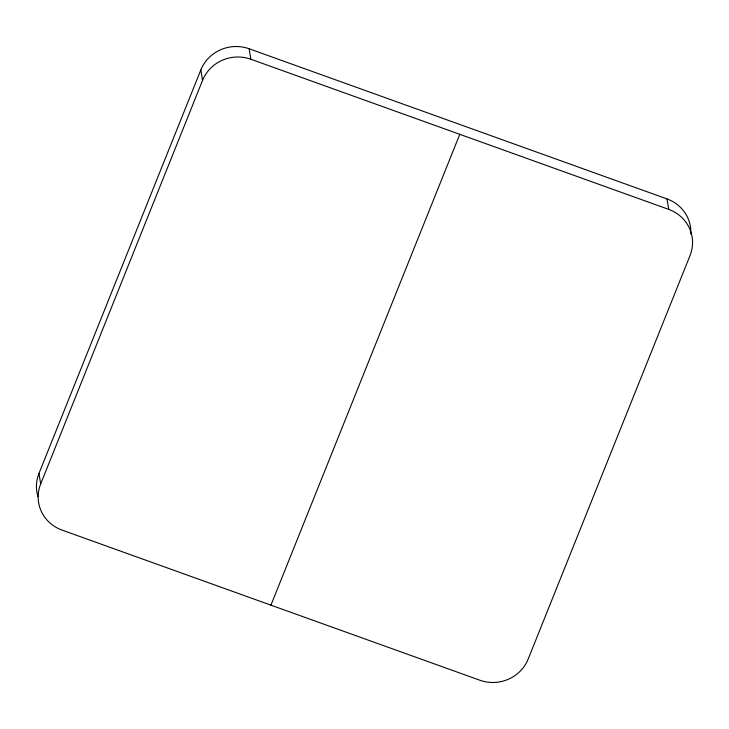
<?xml version="1.0" encoding="UTF-8"?>
<svg xmlns="http://www.w3.org/2000/svg" width="729" height="729" viewBox="0 0 729 729"><rect width="100%" height="100%" fill="white"/><g stroke="black" fill="none" stroke-linecap="round" stroke-linejoin="round"><path stroke-width="1.09" d="M37.944 496.522A37.379 35.839 -9.3 0 1 38.965 473.458L200.84 69.893A37.379 35.839 -9.3 0 1 249.145 48.77L666.989 198.917A37.379 35.839 -9.3 0 1 690.791 234.064M666.989 198.917L668.712 209.396A37.379 35.839 -9.3 0 1 690.035 255.542L528.161 659.107A37.379 35.839 -9.3 0 1 479.855 680.23L62.011 530.083A37.379 35.839 -9.3 0 1 40.678 483.938L202.553 80.363L200.84 69.893M270.933 605.152L459.789 134.318M202.553 80.363A37.379 35.839 -9.3 0 1 250.867 59.249L668.712 209.396M249.145 48.77L250.867 59.249M38.965 473.458L40.678 483.938"/></g></svg>
